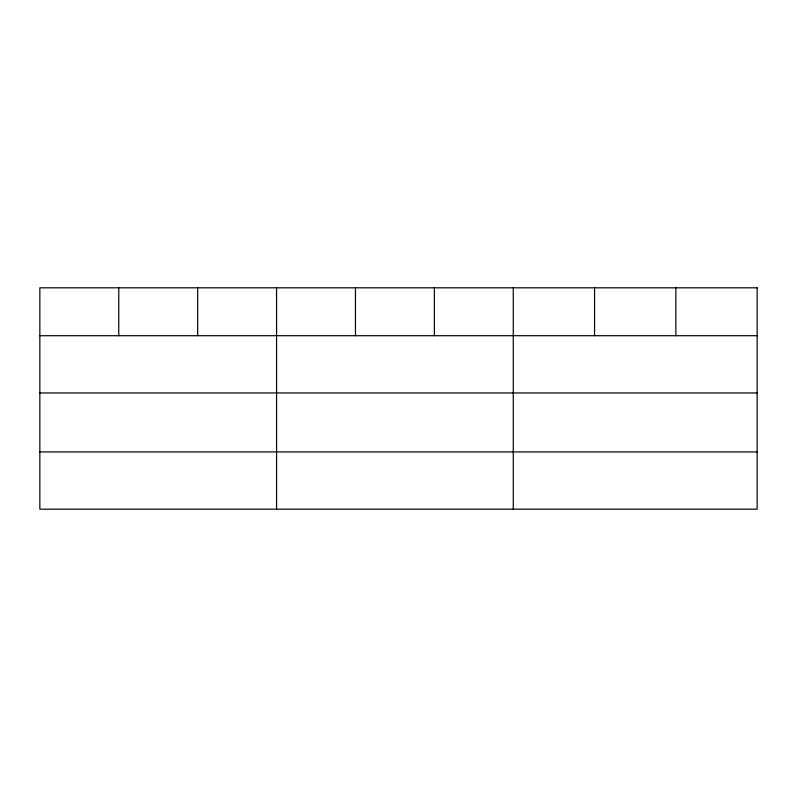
<?xml version="1.0" encoding="UTF-8"?>
<svg xmlns="http://www.w3.org/2000/svg" width="797" height="797" viewBox="0 0 797 797"><rect width="100%" height="100%" fill="white"/><g stroke="black" fill="none" stroke-linecap="round" stroke-linejoin="round"><path stroke-width="1.2" d="M39.85 335.706L757.15 335.706M39.85 392.951L757.15 392.951M39.85 451.929L757.15 451.929M675.856 287.817L675.856 335.706M594.562 287.817L594.562 335.706M513.268 287.817L513.268 509.183M434.365 287.817L434.365 335.706M355.462 287.817L355.462 335.706M276.559 287.817L276.559 509.183M197.656 287.817L197.656 335.706M118.753 287.817L118.753 335.706M757.15 287.817L39.85 287.817L39.85 509.183L757.15 509.183L757.15 287.817"/></g></svg>
